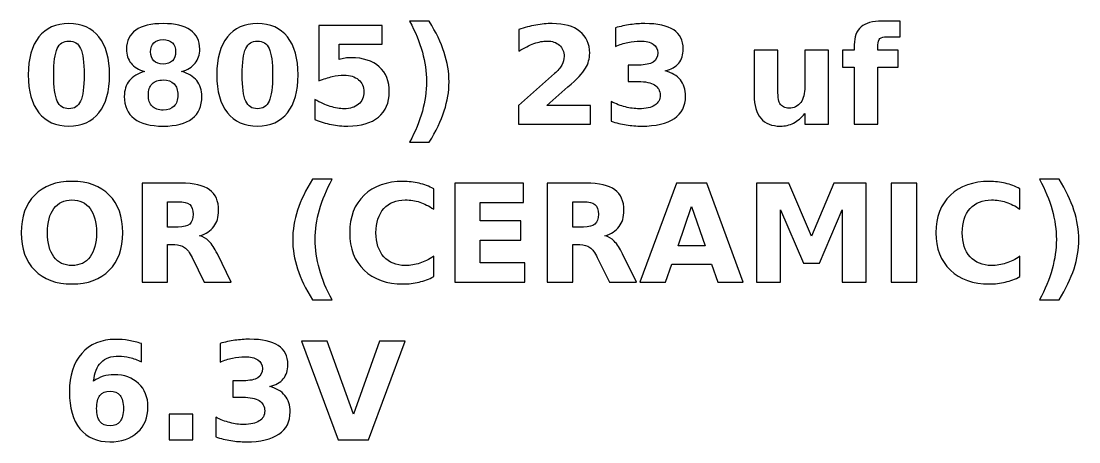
# Model space of a CAD drawing. Header units: centimetres. Extents: x -11.39 to -9.62, y -15.24 to -14.03.
# Drawn here: x -10.721 to -9.619, y -14.469 to -14.031 of the extents above; entities that cross this region are included whole.
import ezdxf

# ---------------------------------------------------------------- set-up
doc = ezdxf.new("R2010")
doc.units = ezdxf.units.CM
doc.header["$MEASUREMENT"] = 0
doc.layers.add('Layer 1', color=7, linetype='Continuous')

msp = doc.modelspace()

# ---------------------------------------------------------------- linework, layer by layer
at = {"layer": 'Layer 1', "color": 250}
for points, knots in [([(-10.62903, -14.08687), (-10.62903, -14.10392), (-10.6327, -14.11707), (-10.64006, -14.12633), (-10.64006, -14.12633), (-10.6474, -14.13558), (-10.65784, -14.14021), (-10.67134, -14.14021), (-10.67134, -14.14021), (-10.68489, -14.14021), (-10.69535, -14.13558), (-10.70269, -14.12633), (-10.70269, -14.12633), (-10.71005, -14.11707), (-10.71372, -14.10392), (-10.71372, -14.08687), (-10.71372, -14.08687), (-10.71372, -14.0698), (-10.71005, -14.05662), (-10.70269, -14.04736), (-10.70269, -14.04736), (-10.69535, -14.03812), (-10.68489, -14.03348), (-10.67134, -14.03348), (-10.67134, -14.03348), (-10.65784, -14.03348), (-10.6474, -14.03812), (-10.64006, -14.04736), (-10.64006, -14.04736), (-10.6327, -14.05662), (-10.62903, -14.0698), (-10.62903, -14.08687)], [0, 0, 0, 0, 0.125, 0.125, 0.125, 0.125, 0.25, 0.25, 0.25, 0.25, 0.375, 0.375, 0.375, 0.375, 0.5, 0.5, 0.5, 0.5, 0.625, 0.625, 0.625, 0.625, 0.75, 0.75, 0.75, 0.75, 0.875, 0.875, 0.875, 0.875, 1, 1, 1, 1]), ([(-10.59253, -14.08344), (-10.59876, -14.08155), (-10.60347, -14.07866), (-10.60664, -14.07476), (-10.60664, -14.07476), (-10.60982, -14.07085), (-10.61139, -14.06599), (-10.61139, -14.06015), (-10.61139, -14.06015), (-10.61139, -14.05147), (-10.60815, -14.04484), (-10.60168, -14.0403), (-10.60168, -14.0403), (-10.59521, -14.03576), (-10.58569, -14.03348), (-10.57315, -14.03348), (-10.57315, -14.03348), (-10.56071, -14.03348), (-10.55123, -14.03574), (-10.54476, -14.04028), (-10.54476, -14.04028), (-10.5383, -14.0448), (-10.53505, -14.05143), (-10.53505, -14.06015), (-10.53505, -14.06015), (-10.53505, -14.06599), (-10.53665, -14.07085), (-10.53982, -14.07476), (-10.53982, -14.07476), (-10.54302, -14.07866), (-10.54775, -14.08155), (-10.55398, -14.08344), (-10.55398, -14.08344), (-10.547, -14.08536), (-10.54173, -14.08849), (-10.53818, -14.09284), (-10.53818, -14.09284), (-10.53463, -14.09717), (-10.53284, -14.10265), (-10.53284, -14.10928), (-10.53284, -14.10928), (-10.53284, -14.11947), (-10.53623, -14.12718), (-10.543, -14.13238), (-10.543, -14.13238), (-10.54977, -14.1376), (-10.55984, -14.14021), (-10.57315, -14.14021), (-10.57315, -14.14021), (-10.58653, -14.14021), (-10.59662, -14.1376), (-10.60344, -14.13238), (-10.60344, -14.13238), (-10.61026, -14.12718), (-10.61367, -14.11947), (-10.61367, -14.10928), (-10.61367, -14.10928), (-10.61367, -14.10265), (-10.61188, -14.09717), (-10.60833, -14.09284), (-10.60833, -14.09284), (-10.60478, -14.08849), (-10.59951, -14.08536), (-10.59253, -14.08344)], [0, 0, 0, 0, 0.0625, 0.0625, 0.0625, 0.0625, 0.125, 0.125, 0.125, 0.125, 0.1875, 0.1875, 0.1875, 0.1875, 0.25, 0.25, 0.25, 0.25, 0.3125, 0.3125, 0.3125, 0.3125, 0.375, 0.375, 0.375, 0.375, 0.4375, 0.4375, 0.4375, 0.4375, 0.5, 0.5, 0.5, 0.5, 0.5625, 0.5625, 0.5625, 0.5625, 0.625, 0.625, 0.625, 0.625, 0.6875, 0.6875, 0.6875, 0.6875, 0.75, 0.75, 0.75, 0.75, 0.8125, 0.8125, 0.8125, 0.8125, 0.875, 0.875, 0.875, 0.875, 0.9375, 0.9375, 0.9375, 0.9375, 1, 1, 1, 1]), ([(-10.43265, -14.08687), (-10.43265, -14.10392), (-10.43632, -14.11707), (-10.44368, -14.12633), (-10.44368, -14.12633), (-10.45102, -14.13558), (-10.46146, -14.14021), (-10.47496, -14.14021), (-10.47496, -14.14021), (-10.48851, -14.14021), (-10.49897, -14.13558), (-10.50631, -14.12633), (-10.50631, -14.12633), (-10.51367, -14.11707), (-10.51734, -14.10392), (-10.51734, -14.08687), (-10.51734, -14.08687), (-10.51734, -14.0698), (-10.51367, -14.05662), (-10.50631, -14.04736), (-10.50631, -14.04736), (-10.49897, -14.03812), (-10.48851, -14.03348), (-10.47496, -14.03348), (-10.47496, -14.03348), (-10.46146, -14.03348), (-10.45102, -14.03812), (-10.44368, -14.04736), (-10.44368, -14.04736), (-10.43632, -14.05662), (-10.43265, -14.0698), (-10.43265, -14.08687)], [0, 0, 0, 0, 0.125, 0.125, 0.125, 0.125, 0.25, 0.25, 0.25, 0.25, 0.375, 0.375, 0.375, 0.375, 0.5, 0.5, 0.5, 0.5, 0.625, 0.625, 0.625, 0.625, 0.75, 0.75, 0.75, 0.75, 0.875, 0.875, 0.875, 0.875, 1, 1, 1, 1]), ([(-10.41094, -14.03534), (-10.41094, -14.03534), (-10.345, -14.03534), (-10.345, -14.03534), (-10.345, -14.03534), (-10.345, -14.03534), (-10.345, -14.05484), (-10.345, -14.05484), (-10.345, -14.05484), (-10.345, -14.05484), (-10.3898, -14.05484), (-10.3898, -14.05484), (-10.3898, -14.05484), (-10.3898, -14.05484), (-10.3898, -14.07076), (-10.3898, -14.07076), (-10.3898, -14.07076), (-10.38778, -14.07022), (-10.38575, -14.0698), (-10.38371, -14.06949), (-10.38371, -14.06949), (-10.38166, -14.06918), (-10.37952, -14.06904), (-10.37733, -14.06904), (-10.37733, -14.06904), (-10.36478, -14.06904), (-10.35502, -14.07217), (-10.34803, -14.07845), (-10.34803, -14.07845), (-10.34105, -14.08471), (-10.33757, -14.09345), (-10.33757, -14.10465), (-10.33757, -14.10465), (-10.33757, -14.11577), (-10.34138, -14.12448), (-10.34897, -14.13078), (-10.34897, -14.13078), (-10.35657, -14.13706), (-10.36713, -14.14021), (-10.38063, -14.14021), (-10.38063, -14.14021), (-10.38646, -14.14021), (-10.39225, -14.13964), (-10.39796, -14.13852), (-10.39796, -14.13852), (-10.40368, -14.13739), (-10.40937, -14.13569), (-10.41501, -14.13339), (-10.41501, -14.13339), (-10.41501, -14.13339), (-10.41501, -14.1125), (-10.41501, -14.1125), (-10.41501, -14.1125), (-10.40941, -14.11573), (-10.4041, -14.11813), (-10.39907, -14.11972), (-10.39907, -14.11972), (-10.39403, -14.12135), (-10.38928, -14.12215), (-10.38484, -14.12215), (-10.38484, -14.12215), (-10.37839, -14.12215), (-10.37334, -14.12057), (-10.36964, -14.11742), (-10.36964, -14.11742), (-10.36595, -14.11429), (-10.36409, -14.11004), (-10.36409, -14.10465), (-10.36409, -14.10465), (-10.36409, -14.09924), (-10.36595, -14.09498), (-10.36964, -14.09186), (-10.36964, -14.09186), (-10.37334, -14.08873), (-10.37839, -14.08718), (-10.38484, -14.08718), (-10.38484, -14.08718), (-10.38865, -14.08718), (-10.39272, -14.08767), (-10.39702, -14.08866), (-10.39702, -14.08866), (-10.40135, -14.08964), (-10.40598, -14.09117), (-10.41094, -14.09324), (-10.41094, -14.09324), (-10.41094, -14.09324), (-10.41094, -14.03534), (-10.41094, -14.03534)], [0, 0, 0, 0, 0.0454545, 0.0454545, 0.0454545, 0.0454545, 0.0909091, 0.0909091, 0.0909091, 0.0909091, 0.1363636, 0.1363636, 0.1363636, 0.1363636, 0.1818182, 0.1818182, 0.1818182, 0.1818182, 0.2272727, 0.2272727, 0.2272727, 0.2272727, 0.2727273, 0.2727273, 0.2727273, 0.2727273, 0.3181818, 0.3181818, 0.3181818, 0.3181818, 0.3636364, 0.3636364, 0.3636364, 0.3636364, 0.4090909, 0.4090909, 0.4090909, 0.4090909, 0.4545455, 0.4545455, 0.4545455, 0.4545455, 0.5, 0.5, 0.5, 0.5, 0.5454545, 0.5454545, 0.5454545, 0.5454545, 0.5909091, 0.5909091, 0.5909091, 0.5909091, 0.6363636, 0.6363636, 0.6363636, 0.6363636, 0.6818182, 0.6818182, 0.6818182, 0.6818182, 0.7272727, 0.7272727, 0.7272727, 0.7272727, 0.7727273, 0.7727273, 0.7727273, 0.7727273, 0.8181818, 0.8181818, 0.8181818, 0.8181818, 0.8636364, 0.8636364, 0.8636364, 0.8636364, 0.9090909, 0.9090909, 0.9090909, 0.9090909, 0.9545455, 0.9545455, 0.9545455, 0.9545455, 1, 1, 1, 1]), ([(-10.31642, -14.15681), (-10.31054, -14.14588), (-10.30612, -14.1352), (-10.30318, -14.12478), (-10.30318, -14.12478), (-10.30024, -14.11434), (-10.29878, -14.10406), (-10.29878, -14.0939), (-10.29878, -14.0939), (-10.29878, -14.08374), (-10.30024, -14.07346), (-10.30318, -14.06307), (-10.30318, -14.06307), (-10.30612, -14.05267), (-10.31054, -14.04202), (-10.31642, -14.03113), (-10.31642, -14.03113), (-10.31642, -14.03113), (-10.29596, -14.03113), (-10.29596, -14.03113), (-10.29596, -14.03113), (-10.28898, -14.0424), (-10.2838, -14.05317), (-10.28041, -14.06349), (-10.28041, -14.06349), (-10.27705, -14.07379), (-10.27536, -14.08398), (-10.27536, -14.09404), (-10.27536, -14.09404), (-10.27536, -14.10411), (-10.27703, -14.11424), (-10.28039, -14.12445), (-10.28039, -14.12445), (-10.28373, -14.13468), (-10.28893, -14.14548), (-10.29596, -14.15681), (-10.29596, -14.15681), (-10.29596, -14.15681), (-10.31642, -14.15681), (-10.31642, -14.15681)], [0, 0, 0, 0, 0.1, 0.1, 0.1, 0.1, 0.2, 0.2, 0.2, 0.2, 0.3, 0.3, 0.3, 0.3, 0.4, 0.4, 0.4, 0.4, 0.5, 0.5, 0.5, 0.5, 0.6, 0.6, 0.6, 0.6, 0.7, 0.7, 0.7, 0.7, 0.8, 0.8, 0.8, 0.8, 0.9, 0.9, 0.9, 0.9, 1, 1, 1, 1]), ([(-10.17343, -14.11871), (-10.17343, -14.11871), (-10.12815, -14.11871), (-10.12815, -14.11871), (-10.12815, -14.11871), (-10.12815, -14.11871), (-10.12815, -14.13821), (-10.12815, -14.13821), (-10.12815, -14.13821), (-10.12815, -14.13821), (-10.20292, -14.13821), (-10.20292, -14.13821), (-10.20292, -14.13821), (-10.20292, -14.13821), (-10.20292, -14.11871), (-10.20292, -14.11871), (-10.20292, -14.11871), (-10.20292, -14.11871), (-10.16536, -14.08558), (-10.16536, -14.08558), (-10.16536, -14.08558), (-10.162, -14.08254), (-10.15953, -14.07958), (-10.15793, -14.07669), (-10.15793, -14.07669), (-10.15631, -14.07379), (-10.15551, -14.07078), (-10.15551, -14.06765), (-10.15551, -14.06765), (-10.15551, -14.06283), (-10.15713, -14.05895), (-10.16037, -14.05601), (-10.16037, -14.05601), (-10.1636, -14.05307), (-10.1679, -14.05162), (-10.17329, -14.05162), (-10.17329, -14.05162), (-10.17742, -14.05162), (-10.18194, -14.05251), (-10.18686, -14.05427), (-10.18686, -14.05427), (-10.19177, -14.05604), (-10.19704, -14.05867), (-10.20264, -14.06215), (-10.20264, -14.06215), (-10.20264, -14.06215), (-10.20264, -14.03955), (-10.20264, -14.03955), (-10.20264, -14.03955), (-10.19666, -14.03758), (-10.19076, -14.03607), (-10.18493, -14.03504), (-10.18493, -14.03504), (-10.17909, -14.034), (-10.17338, -14.03348), (-10.16776, -14.03348), (-10.16776, -14.03348), (-10.15546, -14.03348), (-10.14589, -14.03619), (-10.13907, -14.04162), (-10.13907, -14.04162), (-10.13225, -14.04703), (-10.12884, -14.05458), (-10.12884, -14.06429), (-10.12884, -14.06429), (-10.12884, -14.06989), (-10.13029, -14.07511), (-10.13319, -14.07996), (-10.13319, -14.07996), (-10.13608, -14.0848), (-10.14217, -14.09129), (-10.15144, -14.09943), (-10.15144, -14.09943), (-10.15144, -14.09943), (-10.17343, -14.11871), (-10.17343, -14.11871)], [0, 0, 0, 0, 0.0526316, 0.0526316, 0.0526316, 0.0526316, 0.1052632, 0.1052632, 0.1052632, 0.1052632, 0.1578947, 0.1578947, 0.1578947, 0.1578947, 0.2105263, 0.2105263, 0.2105263, 0.2105263, 0.2631579, 0.2631579, 0.2631579, 0.2631579, 0.3157895, 0.3157895, 0.3157895, 0.3157895, 0.3684211, 0.3684211, 0.3684211, 0.3684211, 0.4210526, 0.4210526, 0.4210526, 0.4210526, 0.4736842, 0.4736842, 0.4736842, 0.4736842, 0.5263158, 0.5263158, 0.5263158, 0.5263158, 0.5789474, 0.5789474, 0.5789474, 0.5789474, 0.6315789, 0.6315789, 0.6315789, 0.6315789, 0.6842105, 0.6842105, 0.6842105, 0.6842105, 0.7368421, 0.7368421, 0.7368421, 0.7368421, 0.7894737, 0.7894737, 0.7894737, 0.7894737, 0.8421053, 0.8421053, 0.8421053, 0.8421053, 0.8947368, 0.8947368, 0.8947368, 0.8947368, 0.9473684, 0.9473684, 0.9473684, 0.9473684, 1, 1, 1, 1]), ([(-10.05017, -14.08273), (-10.04325, -14.08452), (-10.03796, -14.08765), (-10.03436, -14.09207), (-10.03436, -14.09207), (-10.03076, -14.09651), (-10.02895, -14.10213), (-10.02895, -14.10898), (-10.02895, -14.10898), (-10.02895, -14.11918), (-10.03286, -14.12694), (-10.04066, -14.13226), (-10.04066, -14.13226), (-10.04847, -14.13755), (-10.05986, -14.14021), (-10.07484, -14.14021), (-10.07484, -14.14021), (-10.08013, -14.14021), (-10.08542, -14.13979), (-10.09074, -14.13894), (-10.09074, -14.13894), (-10.09603, -14.13809), (-10.10127, -14.1368), (-10.10647, -14.13511), (-10.10647, -14.13511), (-10.10647, -14.13511), (-10.10647, -14.11464), (-10.10647, -14.11464), (-10.10647, -14.11464), (-10.10151, -14.11711), (-10.09659, -14.119), (-10.0917, -14.12027), (-10.0917, -14.12027), (-10.08681, -14.12151), (-10.08199, -14.12215), (-10.07726, -14.12215), (-10.07726, -14.12215), (-10.07023, -14.12215), (-10.06484, -14.12092), (-10.0611, -14.1185), (-10.0611, -14.1185), (-10.05736, -14.11606), (-10.05548, -14.11258), (-10.05548, -14.10801), (-10.05548, -14.10801), (-10.05548, -14.10333), (-10.05741, -14.09978), (-10.06124, -14.09738), (-10.06124, -14.09738), (-10.06508, -14.09496), (-10.07074, -14.09376), (-10.07822, -14.09376), (-10.07822, -14.09376), (-10.07822, -14.09376), (-10.08883, -14.09376), (-10.08883, -14.09376), (-10.08883, -14.09376), (-10.08883, -14.09376), (-10.08883, -14.07666), (-10.08883, -14.07666), (-10.08883, -14.07666), (-10.08883, -14.07666), (-10.07768, -14.07666), (-10.07768, -14.07666), (-10.07768, -14.07666), (-10.071, -14.07666), (-10.06606, -14.07563), (-10.0628, -14.07353), (-10.0628, -14.07353), (-10.05953, -14.07144), (-10.0579, -14.06827), (-10.0579, -14.06401), (-10.0579, -14.06401), (-10.0579, -14.06006), (-10.05948, -14.057), (-10.06265, -14.05486), (-10.06265, -14.05486), (-10.06583, -14.0527), (-10.0703, -14.05162), (-10.07608, -14.05162), (-10.07608, -14.05162), (-10.08036, -14.05162), (-10.08467, -14.05209), (-10.08904, -14.05305), (-10.08904, -14.05305), (-10.09339, -14.05401), (-10.09772, -14.05545), (-10.10205, -14.05733), (-10.10205, -14.05733), (-10.10205, -14.05733), (-10.10205, -14.0379), (-10.10205, -14.0379), (-10.10205, -14.0379), (-10.0968, -14.03642), (-10.09163, -14.03532), (-10.08648, -14.03459), (-10.08648, -14.03459), (-10.08133, -14.03386), (-10.0763, -14.03348), (-10.07133, -14.03348), (-10.07133, -14.03348), (-10.05797, -14.03348), (-10.04796, -14.03567), (-10.04132, -14.04007), (-10.04132, -14.04007), (-10.03469, -14.04444), (-10.03138, -14.05105), (-10.03138, -14.05987), (-10.03138, -14.05987), (-10.03138, -14.06587), (-10.03295, -14.07081), (-10.03613, -14.07464), (-10.03613, -14.07464), (-10.0393, -14.07847), (-10.04398, -14.08118), (-10.05017, -14.08273)], [0, 0, 0, 0, 0.0344828, 0.0344828, 0.0344828, 0.0344828, 0.0689655, 0.0689655, 0.0689655, 0.0689655, 0.1034483, 0.1034483, 0.1034483, 0.1034483, 0.137931, 0.137931, 0.137931, 0.137931, 0.1724138, 0.1724138, 0.1724138, 0.1724138, 0.2068966, 0.2068966, 0.2068966, 0.2068966, 0.2413793, 0.2413793, 0.2413793, 0.2413793, 0.2758621, 0.2758621, 0.2758621, 0.2758621, 0.3103448, 0.3103448, 0.3103448, 0.3103448, 0.3448276, 0.3448276, 0.3448276, 0.3448276, 0.3793103, 0.3793103, 0.3793103, 0.3793103, 0.4137931, 0.4137931, 0.4137931, 0.4137931, 0.4482759, 0.4482759, 0.4482759, 0.4482759, 0.4827586, 0.4827586, 0.4827586, 0.4827586, 0.5172414, 0.5172414, 0.5172414, 0.5172414, 0.5517241, 0.5517241, 0.5517241, 0.5517241, 0.5862069, 0.5862069, 0.5862069, 0.5862069, 0.6206897, 0.6206897, 0.6206897, 0.6206897, 0.6551724, 0.6551724, 0.6551724, 0.6551724, 0.6896552, 0.6896552, 0.6896552, 0.6896552, 0.7241379, 0.7241379, 0.7241379, 0.7241379, 0.7586207, 0.7586207, 0.7586207, 0.7586207, 0.7931034, 0.7931034, 0.7931034, 0.7931034, 0.8275862, 0.8275862, 0.8275862, 0.8275862, 0.862069, 0.862069, 0.862069, 0.862069, 0.8965517, 0.8965517, 0.8965517, 0.8965517, 0.9310345, 0.9310345, 0.9310345, 0.9310345, 0.9655172, 0.9655172, 0.9655172, 0.9655172, 1, 1, 1, 1]), ([(-9.80548, -14.03099), (-9.80548, -14.03099), (-9.80548, -14.04717), (-9.80548, -14.04717), (-9.80548, -14.04717), (-9.80548, -14.04717), (-9.81914, -14.04717), (-9.81914, -14.04717), (-9.81914, -14.04717), (-9.82262, -14.04717), (-9.82507, -14.04781), (-9.82643, -14.04908), (-9.82643, -14.04908), (-9.82782, -14.05035), (-9.8285, -14.05253), (-9.8285, -14.05566), (-9.8285, -14.05566), (-9.8285, -14.05566), (-9.8285, -14.06105), (-9.8285, -14.06105), (-9.8285, -14.06105), (-9.8285, -14.06105), (-9.80743, -14.06105), (-9.80743, -14.06105), (-9.80743, -14.06105), (-9.80743, -14.06105), (-9.80743, -14.07869), (-9.80743, -14.07869), (-9.80743, -14.07869), (-9.80743, -14.07869), (-9.8285, -14.07869), (-9.8285, -14.07869), (-9.8285, -14.07869), (-9.8285, -14.07869), (-9.8285, -14.13821), (-9.8285, -14.13821), (-9.8285, -14.13821), (-9.8285, -14.13821), (-9.85317, -14.13821), (-9.85317, -14.13821), (-9.85317, -14.13821), (-9.85317, -14.13821), (-9.85317, -14.07869), (-9.85317, -14.07869), (-9.85317, -14.07869), (-9.85317, -14.07869), (-9.86543, -14.07869), (-9.86543, -14.07869), (-9.86543, -14.07869), (-9.86543, -14.07869), (-9.86543, -14.06105), (-9.86543, -14.06105), (-9.86543, -14.06105), (-9.86543, -14.06105), (-9.85317, -14.06105), (-9.85317, -14.06105), (-9.85317, -14.06105), (-9.85317, -14.06105), (-9.85317, -14.05566), (-9.85317, -14.05566), (-9.85317, -14.05566), (-9.85317, -14.04726), (-9.85082, -14.04103), (-9.84614, -14.03701), (-9.84614, -14.03701), (-9.84146, -14.03299), (-9.83419, -14.03099), (-9.82436, -14.03099), (-9.82436, -14.03099), (-9.82436, -14.03099), (-9.80548, -14.03099), (-9.80548, -14.03099)], [0, 0, 0, 0, 0.0555556, 0.0555556, 0.0555556, 0.0555556, 0.1111111, 0.1111111, 0.1111111, 0.1111111, 0.1666667, 0.1666667, 0.1666667, 0.1666667, 0.2222222, 0.2222222, 0.2222222, 0.2222222, 0.2777778, 0.2777778, 0.2777778, 0.2777778, 0.3333333, 0.3333333, 0.3333333, 0.3333333, 0.3888889, 0.3888889, 0.3888889, 0.3888889, 0.4444444, 0.4444444, 0.4444444, 0.4444444, 0.5, 0.5, 0.5, 0.5, 0.5555556, 0.5555556, 0.5555556, 0.5555556, 0.6111111, 0.6111111, 0.6111111, 0.6111111, 0.6666667, 0.6666667, 0.6666667, 0.6666667, 0.7222222, 0.7222222, 0.7222222, 0.7222222, 0.7777778, 0.7777778, 0.7777778, 0.7777778, 0.8333333, 0.8333333, 0.8333333, 0.8333333, 0.8888889, 0.8888889, 0.8888889, 0.8888889, 0.9444444, 0.9444444, 0.9444444, 0.9444444, 1, 1, 1, 1]), ([(-10.65556, -14.08668), (-10.65556, -14.07382), (-10.65676, -14.06476), (-10.65918, -14.05949), (-10.65918, -14.05949), (-10.66158, -14.05425), (-10.66565, -14.05162), (-10.67134, -14.05162), (-10.67134, -14.05162), (-10.67703, -14.05162), (-10.6811, -14.05425), (-10.68355, -14.05949), (-10.68355, -14.05949), (-10.68597, -14.06476), (-10.68719, -14.07382), (-10.68719, -14.08668), (-10.68719, -14.08668), (-10.68719, -14.09966), (-10.68597, -14.10884), (-10.68355, -14.11415), (-10.68355, -14.11415), (-10.6811, -14.11949), (-10.67703, -14.12215), (-10.67134, -14.12215), (-10.67134, -14.12215), (-10.6657, -14.12215), (-10.66165, -14.11949), (-10.6592, -14.11415), (-10.6592, -14.11415), (-10.65678, -14.10884), (-10.65556, -14.09966), (-10.65556, -14.08668)], [0, 0, 0, 0, 0.125, 0.125, 0.125, 0.125, 0.25, 0.25, 0.25, 0.25, 0.375, 0.375, 0.375, 0.375, 0.5, 0.5, 0.5, 0.5, 0.625, 0.625, 0.625, 0.625, 0.75, 0.75, 0.75, 0.75, 0.875, 0.875, 0.875, 0.875, 1, 1, 1, 1]), ([(-10.58632, -14.06283), (-10.58632, -14.06693), (-10.58519, -14.07008), (-10.58291, -14.07226), (-10.58291, -14.07226), (-10.58063, -14.07448), (-10.57738, -14.07558), (-10.57315, -14.07558), (-10.57315, -14.07558), (-10.56901, -14.07558), (-10.56581, -14.07448), (-10.56358, -14.07226), (-10.56358, -14.07226), (-10.56132, -14.07008), (-10.56019, -14.06693), (-10.56019, -14.06283), (-10.56019, -14.06283), (-10.56019, -14.05874), (-10.56132, -14.05561), (-10.56358, -14.05343), (-10.56358, -14.05343), (-10.56581, -14.05124), (-10.56901, -14.05016), (-10.57315, -14.05016), (-10.57315, -14.05016), (-10.57738, -14.05016), (-10.58063, -14.05126), (-10.58291, -14.05347), (-10.58291, -14.05347), (-10.58519, -14.05566), (-10.58632, -14.05879), (-10.58632, -14.06283)], [0, 0, 0, 0, 0.125, 0.125, 0.125, 0.125, 0.25, 0.25, 0.25, 0.25, 0.375, 0.375, 0.375, 0.375, 0.5, 0.5, 0.5, 0.5, 0.625, 0.625, 0.625, 0.625, 0.75, 0.75, 0.75, 0.75, 0.875, 0.875, 0.875, 0.875, 1, 1, 1, 1]), ([(-10.45918, -14.08668), (-10.45918, -14.07382), (-10.46038, -14.06476), (-10.4628, -14.05949), (-10.4628, -14.05949), (-10.4652, -14.05425), (-10.46927, -14.05162), (-10.47496, -14.05162), (-10.47496, -14.05162), (-10.48065, -14.05162), (-10.48472, -14.05425), (-10.48717, -14.05949), (-10.48717, -14.05949), (-10.48959, -14.06476), (-10.49081, -14.07382), (-10.49081, -14.08668), (-10.49081, -14.08668), (-10.49081, -14.09966), (-10.48959, -14.10884), (-10.48717, -14.11415), (-10.48717, -14.11415), (-10.48472, -14.11949), (-10.48065, -14.12215), (-10.47496, -14.12215), (-10.47496, -14.12215), (-10.46932, -14.12215), (-10.46527, -14.11949), (-10.46282, -14.11415), (-10.46282, -14.11415), (-10.4604, -14.10884), (-10.45918, -14.09966), (-10.45918, -14.08668)], [0, 0, 0, 0, 0.125, 0.125, 0.125, 0.125, 0.25, 0.25, 0.25, 0.25, 0.375, 0.375, 0.375, 0.375, 0.5, 0.5, 0.5, 0.5, 0.625, 0.625, 0.625, 0.625, 0.75, 0.75, 0.75, 0.75, 0.875, 0.875, 0.875, 0.875, 1, 1, 1, 1]), ([(-9.95755, -14.10818), (-9.95755, -14.10818), (-9.95755, -14.06105), (-9.95755, -14.06105), (-9.95755, -14.06105), (-9.95755, -14.06105), (-9.93274, -14.06105), (-9.93274, -14.06105), (-9.93274, -14.06105), (-9.93274, -14.06105), (-9.93274, -14.06876), (-9.93274, -14.06876), (-9.93274, -14.06876), (-9.93274, -14.07295), (-9.93276, -14.07819), (-9.93281, -14.08449), (-9.93281, -14.08449), (-9.93286, -14.09082), (-9.93288, -14.09503), (-9.93288, -14.09715), (-9.93288, -14.09715), (-9.93288, -14.10336), (-9.93271, -14.10782), (-9.93239, -14.11055), (-9.93239, -14.11055), (-9.93208, -14.11328), (-9.93152, -14.11526), (-9.93074, -14.1165), (-9.93074, -14.1165), (-9.92973, -14.11813), (-9.92841, -14.11935), (-9.92679, -14.12022), (-9.92679, -14.12022), (-9.92514, -14.12109), (-9.92328, -14.12154), (-9.92117, -14.12154), (-9.92117, -14.12154), (-9.91602, -14.12154), (-9.91197, -14.11956), (-9.90903, -14.11561), (-9.90903, -14.11561), (-9.90609, -14.11166), (-9.90463, -14.10618), (-9.90463, -14.09915), (-9.90463, -14.09915), (-9.90463, -14.09915), (-9.90463, -14.06105), (-9.90463, -14.06105), (-9.90463, -14.06105), (-9.90463, -14.06105), (-9.87996, -14.06105), (-9.87996, -14.06105), (-9.87996, -14.06105), (-9.87996, -14.06105), (-9.87996, -14.13821), (-9.87996, -14.13821), (-9.87996, -14.13821), (-9.87996, -14.13821), (-9.90463, -14.13821), (-9.90463, -14.13821), (-9.90463, -14.13821), (-9.90463, -14.13821), (-9.90463, -14.12704), (-9.90463, -14.12704), (-9.90463, -14.12704), (-9.90835, -14.13155), (-9.9123, -14.13487), (-9.91644, -14.13701), (-9.91644, -14.13701), (-9.9206, -14.13915), (-9.92519, -14.14021), (-9.9302, -14.14021), (-9.9302, -14.14021), (-9.93911, -14.14021), (-9.94588, -14.13748), (-9.95056, -14.132), (-9.95056, -14.132), (-9.95522, -14.12654), (-9.95755, -14.1186), (-9.95755, -14.10818)], [0, 0, 0, 0, 0.05, 0.05, 0.05, 0.05, 0.1, 0.1, 0.1, 0.1, 0.15, 0.15, 0.15, 0.15, 0.2, 0.2, 0.2, 0.2, 0.25, 0.25, 0.25, 0.25, 0.3, 0.3, 0.3, 0.3, 0.35, 0.35, 0.35, 0.35, 0.4, 0.4, 0.4, 0.4, 0.45, 0.45, 0.45, 0.45, 0.5, 0.5, 0.5, 0.5, 0.55, 0.55, 0.55, 0.55, 0.6, 0.6, 0.6, 0.6, 0.65, 0.65, 0.65, 0.65, 0.7, 0.7, 0.7, 0.7, 0.75, 0.75, 0.75, 0.75, 0.8, 0.8, 0.8, 0.8, 0.85, 0.85, 0.85, 0.85, 0.9, 0.9, 0.9, 0.9, 0.95, 0.95, 0.95, 0.95, 1, 1, 1, 1]), ([(-10.57315, -14.09218), (-10.57811, -14.09218), (-10.58195, -14.09355), (-10.5846, -14.09625), (-10.5846, -14.09625), (-10.58726, -14.09896), (-10.5886, -14.10284), (-10.5886, -14.10789), (-10.5886, -14.10789), (-10.5886, -14.11295), (-10.58726, -14.11681), (-10.5846, -14.11951), (-10.5846, -14.11951), (-10.58195, -14.12219), (-10.57811, -14.12353), (-10.57315, -14.12353), (-10.57315, -14.12353), (-10.56823, -14.12353), (-10.56447, -14.12219), (-10.56184, -14.11951), (-10.56184, -14.11951), (-10.55923, -14.11681), (-10.55791, -14.11295), (-10.55791, -14.10789), (-10.55791, -14.10789), (-10.55791, -14.10279), (-10.55923, -14.09891), (-10.56184, -14.09621), (-10.56184, -14.09621), (-10.56447, -14.09353), (-10.56823, -14.09218), (-10.57315, -14.09218)], [0, 0, 0, 0, 0.125, 0.125, 0.125, 0.125, 0.25, 0.25, 0.25, 0.25, 0.375, 0.375, 0.375, 0.375, 0.5, 0.5, 0.5, 0.5, 0.625, 0.625, 0.625, 0.625, 0.75, 0.75, 0.75, 0.75, 0.875, 0.875, 0.875, 0.875, 1, 1, 1, 1]), ([(-10.66819, -14.19773), (-10.65166, -14.19773), (-10.6387, -14.20246), (-10.62934, -14.21194), (-10.62934, -14.21194), (-10.61996, -14.22139), (-10.61528, -14.23444), (-10.61528, -14.25112), (-10.61528, -14.25112), (-10.61528, -14.26775), (-10.61996, -14.2808), (-10.62934, -14.29025), (-10.62934, -14.29025), (-10.6387, -14.29973), (-10.65166, -14.30446), (-10.66819, -14.30446), (-10.66819, -14.30446), (-10.68468, -14.30446), (-10.69761, -14.29973), (-10.70702, -14.29025), (-10.70702, -14.29025), (-10.7164, -14.2808), (-10.72111, -14.26775), (-10.72111, -14.25112), (-10.72111, -14.25112), (-10.72111, -14.23444), (-10.7164, -14.22139), (-10.70702, -14.21194), (-10.70702, -14.21194), (-10.69761, -14.20246), (-10.68468, -14.19773), (-10.66819, -14.19773)], [0, 0, 0, 0, 0.125, 0.125, 0.125, 0.125, 0.25, 0.25, 0.25, 0.25, 0.375, 0.375, 0.375, 0.375, 0.5, 0.5, 0.5, 0.5, 0.625, 0.625, 0.625, 0.625, 0.75, 0.75, 0.75, 0.75, 0.875, 0.875, 0.875, 0.875, 1, 1, 1, 1]), ([(-10.56868, -14.26354), (-10.56868, -14.26354), (-10.56868, -14.30246), (-10.56868, -14.30246), (-10.56868, -14.30246), (-10.56868, -14.30246), (-10.59521, -14.30246), (-10.59521, -14.30246), (-10.59521, -14.30246), (-10.59521, -14.30246), (-10.59521, -14.19959), (-10.59521, -14.19959), (-10.59521, -14.19959), (-10.59521, -14.19959), (-10.55469, -14.19959), (-10.55469, -14.19959), (-10.55469, -14.19959), (-10.54114, -14.19959), (-10.53119, -14.20187), (-10.52489, -14.20641), (-10.52489, -14.20641), (-10.51857, -14.21095), (-10.51541, -14.21815), (-10.51541, -14.22798), (-10.51541, -14.22798), (-10.51541, -14.23477), (-10.51706, -14.24037), (-10.52033, -14.24472), (-10.52033, -14.24472), (-10.52362, -14.2491), (-10.52858, -14.25232), (-10.53519, -14.25437), (-10.53519, -14.25437), (-10.53157, -14.25521), (-10.5283, -14.25707), (-10.52543, -14.25999), (-10.52543, -14.25999), (-10.52256, -14.2629), (-10.51967, -14.26732), (-10.51673, -14.27325), (-10.51673, -14.27325), (-10.51673, -14.27325), (-10.50231, -14.30246), (-10.50231, -14.30246), (-10.50231, -14.30246), (-10.50231, -14.30246), (-10.53058, -14.30246), (-10.53058, -14.30246), (-10.53058, -14.30246), (-10.53058, -14.30246), (-10.54312, -14.2769), (-10.54312, -14.2769), (-10.54312, -14.2769), (-10.54563, -14.27177), (-10.5482, -14.26824), (-10.55081, -14.26636), (-10.55081, -14.26636), (-10.5534, -14.26448), (-10.55685, -14.26354), (-10.56118, -14.26354), (-10.56118, -14.26354), (-10.56118, -14.26354), (-10.56868, -14.26354), (-10.56868, -14.26354)], [0, 0, 0, 0, 0.0625, 0.0625, 0.0625, 0.0625, 0.125, 0.125, 0.125, 0.125, 0.1875, 0.1875, 0.1875, 0.1875, 0.25, 0.25, 0.25, 0.25, 0.3125, 0.3125, 0.3125, 0.3125, 0.375, 0.375, 0.375, 0.375, 0.4375, 0.4375, 0.4375, 0.4375, 0.5, 0.5, 0.5, 0.5, 0.5625, 0.5625, 0.5625, 0.5625, 0.625, 0.625, 0.625, 0.625, 0.6875, 0.6875, 0.6875, 0.6875, 0.75, 0.75, 0.75, 0.75, 0.8125, 0.8125, 0.8125, 0.8125, 0.875, 0.875, 0.875, 0.875, 0.9375, 0.9375, 0.9375, 0.9375, 1, 1, 1, 1]), ([(-10.39719, -14.32106), (-10.39719, -14.32106), (-10.41765, -14.32106), (-10.41765, -14.32106), (-10.41765, -14.32106), (-10.42468, -14.30973), (-10.42988, -14.29893), (-10.43322, -14.2887), (-10.43322, -14.2887), (-10.43658, -14.27849), (-10.43825, -14.26836), (-10.43825, -14.25829), (-10.43825, -14.25829), (-10.43825, -14.24823), (-10.43656, -14.23804), (-10.4332, -14.22774), (-10.4332, -14.22774), (-10.42981, -14.21742), (-10.42464, -14.20665), (-10.41765, -14.19538), (-10.41765, -14.19538), (-10.41765, -14.19538), (-10.39719, -14.19538), (-10.39719, -14.19538), (-10.39719, -14.19538), (-10.40307, -14.20627), (-10.40747, -14.21692), (-10.41041, -14.22732), (-10.41041, -14.22732), (-10.41335, -14.23771), (-10.41483, -14.24799), (-10.41483, -14.25815), (-10.41483, -14.25815), (-10.41483, -14.26831), (-10.41337, -14.27859), (-10.41046, -14.28903), (-10.41046, -14.28903), (-10.40754, -14.29945), (-10.40312, -14.31013), (-10.39719, -14.32106)], [0, 0, 0, 0, 0.1, 0.1, 0.1, 0.1, 0.2, 0.2, 0.2, 0.2, 0.3, 0.3, 0.3, 0.3, 0.4, 0.4, 0.4, 0.4, 0.5, 0.5, 0.5, 0.5, 0.6, 0.6, 0.6, 0.6, 0.7, 0.7, 0.7, 0.7, 0.8, 0.8, 0.8, 0.8, 0.9, 0.9, 0.9, 0.9, 1, 1, 1, 1]), ([(-10.29136, -14.29682), (-10.29622, -14.29933), (-10.3013, -14.30124), (-10.3066, -14.30253), (-10.3066, -14.30253), (-10.31186, -14.30382), (-10.31739, -14.30446), (-10.32313, -14.30446), (-10.32313, -14.30446), (-10.34025, -14.30446), (-10.35382, -14.29966), (-10.36384, -14.29009), (-10.36384, -14.29009), (-10.37386, -14.28052), (-10.37887, -14.26754), (-10.37887, -14.25112), (-10.37887, -14.25112), (-10.37887, -14.23468), (-10.37386, -14.22167), (-10.36384, -14.2121), (-10.36384, -14.2121), (-10.35382, -14.20253), (-10.34025, -14.19773), (-10.32313, -14.19773), (-10.32313, -14.19773), (-10.31739, -14.19773), (-10.31186, -14.19837), (-10.3066, -14.19966), (-10.3066, -14.19966), (-10.3013, -14.20095), (-10.29622, -14.20286), (-10.29136, -14.20538), (-10.29136, -14.20538), (-10.29136, -14.20538), (-10.29136, -14.22666), (-10.29136, -14.22666), (-10.29136, -14.22666), (-10.29627, -14.2233), (-10.30112, -14.22085), (-10.30589, -14.2193), (-10.30589, -14.2193), (-10.31066, -14.21772), (-10.3157, -14.21695), (-10.32099, -14.21695), (-10.32099, -14.21695), (-10.33044, -14.21695), (-10.3379, -14.21998), (-10.34331, -14.22605), (-10.34331, -14.22605), (-10.34874, -14.23212), (-10.35145, -14.24047), (-10.35145, -14.25112), (-10.35145, -14.25112), (-10.35145, -14.26175), (-10.34874, -14.27008), (-10.34331, -14.27614), (-10.34331, -14.27614), (-10.3379, -14.28221), (-10.33044, -14.28524), (-10.32099, -14.28524), (-10.32099, -14.28524), (-10.3157, -14.28524), (-10.31066, -14.28447), (-10.30589, -14.28289), (-10.30589, -14.28289), (-10.30112, -14.28134), (-10.29627, -14.27889), (-10.29136, -14.27553), (-10.29136, -14.27553), (-10.29136, -14.27553), (-10.29136, -14.29682), (-10.29136, -14.29682)], [0, 0, 0, 0, 0.0555556, 0.0555556, 0.0555556, 0.0555556, 0.1111111, 0.1111111, 0.1111111, 0.1111111, 0.1666667, 0.1666667, 0.1666667, 0.1666667, 0.2222222, 0.2222222, 0.2222222, 0.2222222, 0.2777778, 0.2777778, 0.2777778, 0.2777778, 0.3333333, 0.3333333, 0.3333333, 0.3333333, 0.3888889, 0.3888889, 0.3888889, 0.3888889, 0.4444444, 0.4444444, 0.4444444, 0.4444444, 0.5, 0.5, 0.5, 0.5, 0.5555556, 0.5555556, 0.5555556, 0.5555556, 0.6111111, 0.6111111, 0.6111111, 0.6111111, 0.6666667, 0.6666667, 0.6666667, 0.6666667, 0.7222222, 0.7222222, 0.7222222, 0.7222222, 0.7777778, 0.7777778, 0.7777778, 0.7777778, 0.8333333, 0.8333333, 0.8333333, 0.8333333, 0.8888889, 0.8888889, 0.8888889, 0.8888889, 0.9444444, 0.9444444, 0.9444444, 0.9444444, 1, 1, 1, 1]), ([(-10.26939, -14.19959), (-10.26939, -14.19959), (-10.1978, -14.19959), (-10.1978, -14.19959), (-10.1978, -14.19959), (-10.1978, -14.19959), (-10.1978, -14.21965), (-10.1978, -14.21965), (-10.1978, -14.21965), (-10.1978, -14.21965), (-10.24286, -14.21965), (-10.24286, -14.21965), (-10.24286, -14.21965), (-10.24286, -14.21965), (-10.24286, -14.2388), (-10.24286, -14.2388), (-10.24286, -14.2388), (-10.24286, -14.2388), (-10.20051, -14.2388), (-10.20051, -14.2388), (-10.20051, -14.2388), (-10.20051, -14.2388), (-10.20051, -14.25886), (-10.20051, -14.25886), (-10.20051, -14.25886), (-10.20051, -14.25886), (-10.24286, -14.25886), (-10.24286, -14.25886), (-10.24286, -14.25886), (-10.24286, -14.25886), (-10.24286, -14.2824), (-10.24286, -14.2824), (-10.24286, -14.2824), (-10.24286, -14.2824), (-10.1963, -14.2824), (-10.1963, -14.2824), (-10.1963, -14.2824), (-10.1963, -14.2824), (-10.1963, -14.30246), (-10.1963, -14.30246), (-10.1963, -14.30246), (-10.1963, -14.30246), (-10.26939, -14.30246), (-10.26939, -14.30246), (-10.26939, -14.30246), (-10.26939, -14.30246), (-10.26939, -14.19959), (-10.26939, -14.19959)], [0, 0, 0, 0, 0.0833333, 0.0833333, 0.0833333, 0.0833333, 0.1666667, 0.1666667, 0.1666667, 0.1666667, 0.25, 0.25, 0.25, 0.25, 0.3333333, 0.3333333, 0.3333333, 0.3333333, 0.4166667, 0.4166667, 0.4166667, 0.4166667, 0.5, 0.5, 0.5, 0.5, 0.5833333, 0.5833333, 0.5833333, 0.5833333, 0.6666667, 0.6666667, 0.6666667, 0.6666667, 0.75, 0.75, 0.75, 0.75, 0.8333333, 0.8333333, 0.8333333, 0.8333333, 0.9166667, 0.9166667, 0.9166667, 0.9166667, 1, 1, 1, 1]), ([(-10.14646, -14.26354), (-10.14646, -14.26354), (-10.14646, -14.30246), (-10.14646, -14.30246), (-10.14646, -14.30246), (-10.14646, -14.30246), (-10.17299, -14.30246), (-10.17299, -14.30246), (-10.17299, -14.30246), (-10.17299, -14.30246), (-10.17299, -14.19959), (-10.17299, -14.19959), (-10.17299, -14.19959), (-10.17299, -14.19959), (-10.13247, -14.19959), (-10.13247, -14.19959), (-10.13247, -14.19959), (-10.11892, -14.19959), (-10.10897, -14.20187), (-10.10267, -14.20641), (-10.10267, -14.20641), (-10.09635, -14.21095), (-10.09319, -14.21815), (-10.09319, -14.22798), (-10.09319, -14.22798), (-10.09319, -14.23477), (-10.09484, -14.24037), (-10.09811, -14.24472), (-10.09811, -14.24472), (-10.1014, -14.2491), (-10.10636, -14.25232), (-10.11297, -14.25437), (-10.11297, -14.25437), (-10.10935, -14.25521), (-10.10608, -14.25707), (-10.10321, -14.25999), (-10.10321, -14.25999), (-10.10034, -14.2629), (-10.09745, -14.26732), (-10.09451, -14.27325), (-10.09451, -14.27325), (-10.09451, -14.27325), (-10.08009, -14.30246), (-10.08009, -14.30246), (-10.08009, -14.30246), (-10.08009, -14.30246), (-10.10836, -14.30246), (-10.10836, -14.30246), (-10.10836, -14.30246), (-10.10836, -14.30246), (-10.1209, -14.2769), (-10.1209, -14.2769), (-10.1209, -14.2769), (-10.12341, -14.27177), (-10.12598, -14.26824), (-10.12859, -14.26636), (-10.12859, -14.26636), (-10.13118, -14.26448), (-10.13463, -14.26354), (-10.13896, -14.26354), (-10.13896, -14.26354), (-10.13896, -14.26354), (-10.14646, -14.26354), (-10.14646, -14.26354)], [0, 0, 0, 0, 0.0625, 0.0625, 0.0625, 0.0625, 0.125, 0.125, 0.125, 0.125, 0.1875, 0.1875, 0.1875, 0.1875, 0.25, 0.25, 0.25, 0.25, 0.3125, 0.3125, 0.3125, 0.3125, 0.375, 0.375, 0.375, 0.375, 0.4375, 0.4375, 0.4375, 0.4375, 0.5, 0.5, 0.5, 0.5, 0.5625, 0.5625, 0.5625, 0.5625, 0.625, 0.625, 0.625, 0.625, 0.6875, 0.6875, 0.6875, 0.6875, 0.75, 0.75, 0.75, 0.75, 0.8125, 0.8125, 0.8125, 0.8125, 0.875, 0.875, 0.875, 0.875, 0.9375, 0.9375, 0.9375, 0.9375, 1, 1, 1, 1]), ([(-10.00192, -14.28374), (-10.00192, -14.28374), (-10.04341, -14.28374), (-10.04341, -14.28374), (-10.04341, -14.28374), (-10.04341, -14.28374), (-10.04995, -14.30246), (-10.04995, -14.30246), (-10.04995, -14.30246), (-10.04995, -14.30246), (-10.07662, -14.30246), (-10.07662, -14.30246), (-10.07662, -14.30246), (-10.07662, -14.30246), (-10.03852, -14.19959), (-10.03852, -14.19959), (-10.03852, -14.19959), (-10.03852, -14.19959), (-10.00689, -14.19959), (-10.00689, -14.19959), (-10.00689, -14.19959), (-10.00689, -14.19959), (-9.96879, -14.30246), (-9.96879, -14.30246), (-9.96879, -14.30246), (-9.96879, -14.30246), (-9.99546, -14.30246), (-9.99546, -14.30246), (-9.99546, -14.30246), (-9.99546, -14.30246), (-10.00192, -14.28374), (-10.00192, -14.28374)], [0, 0, 0, 0, 0.125, 0.125, 0.125, 0.125, 0.25, 0.25, 0.25, 0.25, 0.375, 0.375, 0.375, 0.375, 0.5, 0.5, 0.5, 0.5, 0.625, 0.625, 0.625, 0.625, 0.75, 0.75, 0.75, 0.75, 0.875, 0.875, 0.875, 0.875, 1, 1, 1, 1]), ([(-9.95512, -14.19959), (-9.95512, -14.19959), (-9.92137, -14.19959), (-9.92137, -14.19959), (-9.92137, -14.19959), (-9.92137, -14.19959), (-9.89792, -14.25465), (-9.89792, -14.25465), (-9.89792, -14.25465), (-9.89792, -14.25465), (-9.87436, -14.19959), (-9.87436, -14.19959), (-9.87436, -14.19959), (-9.87436, -14.19959), (-9.84068, -14.19959), (-9.84068, -14.19959), (-9.84068, -14.19959), (-9.84068, -14.19959), (-9.84068, -14.30246), (-9.84068, -14.30246), (-9.84068, -14.30246), (-9.84068, -14.30246), (-9.86575, -14.30246), (-9.86575, -14.30246), (-9.86575, -14.30246), (-9.86575, -14.30246), (-9.86575, -14.22722), (-9.86575, -14.22722), (-9.86575, -14.22722), (-9.86575, -14.22722), (-9.88946, -14.28268), (-9.88946, -14.28268), (-9.88946, -14.28268), (-9.88946, -14.28268), (-9.90627, -14.28268), (-9.90627, -14.28268), (-9.90627, -14.28268), (-9.90627, -14.28268), (-9.92998, -14.22722), (-9.92998, -14.22722), (-9.92998, -14.22722), (-9.92998, -14.22722), (-9.92998, -14.30246), (-9.92998, -14.30246), (-9.92998, -14.30246), (-9.92998, -14.30246), (-9.95512, -14.30246), (-9.95512, -14.30246), (-9.95512, -14.30246), (-9.95512, -14.30246), (-9.95512, -14.19959), (-9.95512, -14.19959)], [0, 0, 0, 0, 0.0769231, 0.0769231, 0.0769231, 0.0769231, 0.1538462, 0.1538462, 0.1538462, 0.1538462, 0.2307692, 0.2307692, 0.2307692, 0.2307692, 0.3076923, 0.3076923, 0.3076923, 0.3076923, 0.3846154, 0.3846154, 0.3846154, 0.3846154, 0.4615385, 0.4615385, 0.4615385, 0.4615385, 0.5384615, 0.5384615, 0.5384615, 0.5384615, 0.6153846, 0.6153846, 0.6153846, 0.6153846, 0.6923077, 0.6923077, 0.6923077, 0.6923077, 0.7692308, 0.7692308, 0.7692308, 0.7692308, 0.8461538, 0.8461538, 0.8461538, 0.8461538, 0.9230769, 0.9230769, 0.9230769, 0.9230769, 1, 1, 1, 1]), ([(-9.81469, -14.19959), (-9.81469, -14.19959), (-9.78816, -14.19959), (-9.78816, -14.19959), (-9.78816, -14.19959), (-9.78816, -14.19959), (-9.78816, -14.30246), (-9.78816, -14.30246), (-9.78816, -14.30246), (-9.78816, -14.30246), (-9.81469, -14.30246), (-9.81469, -14.30246), (-9.81469, -14.30246), (-9.81469, -14.30246), (-9.81469, -14.19959), (-9.81469, -14.19959)], [0, 0, 0, 0, 0.25, 0.25, 0.25, 0.25, 0.5, 0.5, 0.5, 0.5, 0.75, 0.75, 0.75, 0.75, 1, 1, 1, 1]), ([(-9.68062, -14.29682), (-9.68548, -14.29933), (-9.69056, -14.30124), (-9.69586, -14.30253), (-9.69586, -14.30253), (-9.70112, -14.30382), (-9.70665, -14.30446), (-9.71239, -14.30446), (-9.71239, -14.30446), (-9.72951, -14.30446), (-9.74308, -14.29966), (-9.7531, -14.29009), (-9.7531, -14.29009), (-9.76312, -14.28052), (-9.76813, -14.26754), (-9.76813, -14.25112), (-9.76813, -14.25112), (-9.76813, -14.23468), (-9.76312, -14.22167), (-9.7531, -14.2121), (-9.7531, -14.2121), (-9.74308, -14.20253), (-9.72951, -14.19773), (-9.71239, -14.19773), (-9.71239, -14.19773), (-9.70665, -14.19773), (-9.70112, -14.19837), (-9.69586, -14.19966), (-9.69586, -14.19966), (-9.69056, -14.20095), (-9.68548, -14.20286), (-9.68062, -14.20538), (-9.68062, -14.20538), (-9.68062, -14.20538), (-9.68062, -14.22666), (-9.68062, -14.22666), (-9.68062, -14.22666), (-9.68553, -14.2233), (-9.69038, -14.22085), (-9.69515, -14.2193), (-9.69515, -14.2193), (-9.69992, -14.21772), (-9.70496, -14.21695), (-9.71025, -14.21695), (-9.71025, -14.21695), (-9.7197, -14.21695), (-9.72716, -14.21998), (-9.73257, -14.22605), (-9.73257, -14.22605), (-9.738, -14.23212), (-9.74071, -14.24047), (-9.74071, -14.25112), (-9.74071, -14.25112), (-9.74071, -14.26175), (-9.738, -14.27008), (-9.73257, -14.27614), (-9.73257, -14.27614), (-9.72716, -14.28221), (-9.7197, -14.28524), (-9.71025, -14.28524), (-9.71025, -14.28524), (-9.70496, -14.28524), (-9.69992, -14.28447), (-9.69515, -14.28289), (-9.69515, -14.28289), (-9.69038, -14.28134), (-9.68553, -14.27889), (-9.68062, -14.27553), (-9.68062, -14.27553), (-9.68062, -14.27553), (-9.68062, -14.29682), (-9.68062, -14.29682)], [0, 0, 0, 0, 0.0555556, 0.0555556, 0.0555556, 0.0555556, 0.1111111, 0.1111111, 0.1111111, 0.1111111, 0.1666667, 0.1666667, 0.1666667, 0.1666667, 0.2222222, 0.2222222, 0.2222222, 0.2222222, 0.2777778, 0.2777778, 0.2777778, 0.2777778, 0.3333333, 0.3333333, 0.3333333, 0.3333333, 0.3888889, 0.3888889, 0.3888889, 0.3888889, 0.4444444, 0.4444444, 0.4444444, 0.4444444, 0.5, 0.5, 0.5, 0.5, 0.5555556, 0.5555556, 0.5555556, 0.5555556, 0.6111111, 0.6111111, 0.6111111, 0.6111111, 0.6666667, 0.6666667, 0.6666667, 0.6666667, 0.7222222, 0.7222222, 0.7222222, 0.7222222, 0.7777778, 0.7777778, 0.7777778, 0.7777778, 0.8333333, 0.8333333, 0.8333333, 0.8333333, 0.8888889, 0.8888889, 0.8888889, 0.8888889, 0.9444444, 0.9444444, 0.9444444, 0.9444444, 1, 1, 1, 1]), ([(-9.66032, -14.32106), (-9.65444, -14.31013), (-9.65002, -14.29945), (-9.64708, -14.28903), (-9.64708, -14.28903), (-9.64414, -14.27859), (-9.64268, -14.26831), (-9.64268, -14.25815), (-9.64268, -14.25815), (-9.64268, -14.24799), (-9.64414, -14.23771), (-9.64708, -14.22732), (-9.64708, -14.22732), (-9.65002, -14.21692), (-9.65444, -14.20627), (-9.66032, -14.19538), (-9.66032, -14.19538), (-9.66032, -14.19538), (-9.63986, -14.19538), (-9.63986, -14.19538), (-9.63986, -14.19538), (-9.63288, -14.20665), (-9.6277, -14.21742), (-9.62431, -14.22774), (-9.62431, -14.22774), (-9.62095, -14.23804), (-9.61926, -14.24823), (-9.61926, -14.25829), (-9.61926, -14.25829), (-9.61926, -14.26836), (-9.62093, -14.27849), (-9.62429, -14.2887), (-9.62429, -14.2887), (-9.62763, -14.29893), (-9.63283, -14.30973), (-9.63986, -14.32106), (-9.63986, -14.32106), (-9.63986, -14.32106), (-9.66032, -14.32106), (-9.66032, -14.32106)], [0, 0, 0, 0, 0.1, 0.1, 0.1, 0.1, 0.2, 0.2, 0.2, 0.2, 0.3, 0.3, 0.3, 0.3, 0.4, 0.4, 0.4, 0.4, 0.5, 0.5, 0.5, 0.5, 0.6, 0.6, 0.6, 0.6, 0.7, 0.7, 0.7, 0.7, 0.8, 0.8, 0.8, 0.8, 0.9, 0.9, 0.9, 0.9, 1, 1, 1, 1]), ([(-10.66819, -14.21695), (-10.67628, -14.21695), (-10.68254, -14.21993), (-10.68701, -14.22591), (-10.68701, -14.22591), (-10.69145, -14.23188), (-10.69369, -14.24028), (-10.69369, -14.25112), (-10.69369, -14.25112), (-10.69369, -14.26194), (-10.69145, -14.27031), (-10.68701, -14.27628), (-10.68701, -14.27628), (-10.68254, -14.28226), (-10.67628, -14.28524), (-10.66819, -14.28524), (-10.66819, -14.28524), (-10.66005, -14.28524), (-10.65378, -14.28226), (-10.64931, -14.27628), (-10.64931, -14.27628), (-10.64486, -14.27031), (-10.64263, -14.26194), (-10.64263, -14.25112), (-10.64263, -14.25112), (-10.64263, -14.24028), (-10.64486, -14.23188), (-10.64931, -14.22591), (-10.64931, -14.22591), (-10.65378, -14.21993), (-10.66005, -14.21695), (-10.66819, -14.21695)], [0, 0, 0, 0, 0.125, 0.125, 0.125, 0.125, 0.25, 0.25, 0.25, 0.25, 0.375, 0.375, 0.375, 0.375, 0.5, 0.5, 0.5, 0.5, 0.625, 0.625, 0.625, 0.625, 0.75, 0.75, 0.75, 0.75, 0.875, 0.875, 0.875, 0.875, 1, 1, 1, 1]), ([(-10.55751, -14.24522), (-10.55196, -14.24522), (-10.54796, -14.24418), (-10.54556, -14.24211), (-10.54556, -14.24211), (-10.54314, -14.24004), (-10.54194, -14.23663), (-10.54194, -14.2319), (-10.54194, -14.2319), (-10.54194, -14.22722), (-10.54314, -14.22386), (-10.54556, -14.22184), (-10.54556, -14.22184), (-10.54796, -14.21982), (-10.55196, -14.21881), (-10.55751, -14.21881), (-10.55751, -14.21881), (-10.55751, -14.21881), (-10.56868, -14.21881), (-10.56868, -14.21881), (-10.56868, -14.21881), (-10.56868, -14.21881), (-10.56868, -14.24522), (-10.56868, -14.24522), (-10.56868, -14.24522), (-10.56868, -14.24522), (-10.55751, -14.24522), (-10.55751, -14.24522)], [0, 0, 0, 0, 0.1428571, 0.1428571, 0.1428571, 0.1428571, 0.2857143, 0.2857143, 0.2857143, 0.2857143, 0.4285714, 0.4285714, 0.4285714, 0.4285714, 0.5714286, 0.5714286, 0.5714286, 0.5714286, 0.7142857, 0.7142857, 0.7142857, 0.7142857, 0.8571429, 0.8571429, 0.8571429, 0.8571429, 1, 1, 1, 1]), ([(-10.13529, -14.24522), (-10.12974, -14.24522), (-10.12574, -14.24418), (-10.12334, -14.24211), (-10.12334, -14.24211), (-10.12092, -14.24004), (-10.11972, -14.23663), (-10.11972, -14.2319), (-10.11972, -14.2319), (-10.11972, -14.22722), (-10.12092, -14.22386), (-10.12334, -14.22184), (-10.12334, -14.22184), (-10.12574, -14.21982), (-10.12974, -14.21881), (-10.13529, -14.21881), (-10.13529, -14.21881), (-10.13529, -14.21881), (-10.14646, -14.21881), (-10.14646, -14.21881), (-10.14646, -14.21881), (-10.14646, -14.21881), (-10.14646, -14.24522), (-10.14646, -14.24522), (-10.14646, -14.24522), (-10.14646, -14.24522), (-10.13529, -14.24522), (-10.13529, -14.24522)], [0, 0, 0, 0, 0.1428571, 0.1428571, 0.1428571, 0.1428571, 0.2857143, 0.2857143, 0.2857143, 0.2857143, 0.4285714, 0.4285714, 0.4285714, 0.4285714, 0.5714286, 0.5714286, 0.5714286, 0.5714286, 0.7142857, 0.7142857, 0.7142857, 0.7142857, 0.8571429, 0.8571429, 0.8571429, 0.8571429, 1, 1, 1, 1]), ([(-10.0368, -14.26464), (-10.0368, -14.26464), (-10.0086, -14.26464), (-10.0086, -14.26464), (-10.0086, -14.26464), (-10.0086, -14.26464), (-10.02267, -14.22372), (-10.02267, -14.22372), (-10.02267, -14.22372), (-10.02267, -14.22372), (-10.0368, -14.26464), (-10.0368, -14.26464)], [0, 0, 0, 0, 0.3333333, 0.3333333, 0.3333333, 0.3333333, 0.6666667, 0.6666667, 0.6666667, 0.6666667, 1, 1, 1, 1]), ([(-10.59576, -14.36652), (-10.59576, -14.36652), (-10.59576, -14.38555), (-10.59576, -14.38555), (-10.59576, -14.38555), (-10.60013, -14.38348), (-10.60422, -14.38195), (-10.60808, -14.38096), (-10.60808, -14.38096), (-10.61194, -14.37997), (-10.61572, -14.37948), (-10.61939, -14.37948), (-10.61939, -14.37948), (-10.6273, -14.37948), (-10.63343, -14.38167), (-10.63785, -14.38607), (-10.63785, -14.38607), (-10.64225, -14.39044), (-10.64484, -14.39695), (-10.64557, -14.40559), (-10.64557, -14.40559), (-10.64254, -14.40335), (-10.63924, -14.40166), (-10.63571, -14.40053), (-10.63571, -14.40053), (-10.63219, -14.3994), (-10.62833, -14.39884), (-10.62414, -14.39884), (-10.62414, -14.39884), (-10.61363, -14.39884), (-10.60514, -14.40192), (-10.5987, -14.40808), (-10.5987, -14.40808), (-10.59223, -14.41422), (-10.58901, -14.42228), (-10.58901, -14.43226), (-10.58901, -14.43226), (-10.58901, -14.44329), (-10.59261, -14.45211), (-10.59983, -14.45876), (-10.59983, -14.45876), (-10.60702, -14.46539), (-10.61671, -14.46871), (-10.62882, -14.46871), (-10.62882, -14.46871), (-10.64218, -14.46871), (-10.65253, -14.46419), (-10.65987, -14.45516), (-10.65987, -14.45516), (-10.66718, -14.44615), (-10.67085, -14.43334), (-10.67085, -14.41676), (-10.67085, -14.41676), (-10.67085, -14.39978), (-10.66657, -14.38642), (-10.65801, -14.37671), (-10.65801, -14.37671), (-10.64943, -14.36699), (-10.63769, -14.36212), (-10.62276, -14.36212), (-10.62276, -14.36212), (-10.61803, -14.36212), (-10.61344, -14.3625), (-10.60897, -14.36323), (-10.60897, -14.36323), (-10.60453, -14.36396), (-10.60013, -14.36506), (-10.59576, -14.36652)], [0, 0, 0, 0, 0.0588235, 0.0588235, 0.0588235, 0.0588235, 0.1176471, 0.1176471, 0.1176471, 0.1176471, 0.1764706, 0.1764706, 0.1764706, 0.1764706, 0.2352941, 0.2352941, 0.2352941, 0.2352941, 0.2941176, 0.2941176, 0.2941176, 0.2941176, 0.3529412, 0.3529412, 0.3529412, 0.3529412, 0.4117647, 0.4117647, 0.4117647, 0.4117647, 0.4705882, 0.4705882, 0.4705882, 0.4705882, 0.5294118, 0.5294118, 0.5294118, 0.5294118, 0.5882353, 0.5882353, 0.5882353, 0.5882353, 0.6470588, 0.6470588, 0.6470588, 0.6470588, 0.7058824, 0.7058824, 0.7058824, 0.7058824, 0.7647059, 0.7647059, 0.7647059, 0.7647059, 0.8235294, 0.8235294, 0.8235294, 0.8235294, 0.8823529, 0.8823529, 0.8823529, 0.8823529, 0.9411765, 0.9411765, 0.9411765, 0.9411765, 1, 1, 1, 1]), ([(-10.46208, -14.41123), (-10.45516, -14.41302), (-10.44987, -14.41615), (-10.44627, -14.42057), (-10.44627, -14.42057), (-10.44267, -14.42501), (-10.44086, -14.43063), (-10.44086, -14.43748), (-10.44086, -14.43748), (-10.44086, -14.44768), (-10.44477, -14.45544), (-10.45257, -14.46076), (-10.45257, -14.46076), (-10.46038, -14.46605), (-10.47177, -14.46871), (-10.48675, -14.46871), (-10.48675, -14.46871), (-10.49204, -14.46871), (-10.49733, -14.46829), (-10.50265, -14.46744), (-10.50265, -14.46744), (-10.50794, -14.46659), (-10.51318, -14.4653), (-10.51838, -14.46361), (-10.51838, -14.46361), (-10.51838, -14.46361), (-10.51838, -14.44314), (-10.51838, -14.44314), (-10.51838, -14.44314), (-10.51342, -14.44561), (-10.5085, -14.4475), (-10.50361, -14.44877), (-10.50361, -14.44877), (-10.49872, -14.45001), (-10.4939, -14.45065), (-10.48917, -14.45065), (-10.48917, -14.45065), (-10.48214, -14.45065), (-10.47675, -14.44942), (-10.47301, -14.447), (-10.47301, -14.447), (-10.46927, -14.44456), (-10.46739, -14.44108), (-10.46739, -14.43651), (-10.46739, -14.43651), (-10.46739, -14.43183), (-10.46932, -14.42828), (-10.47315, -14.42588), (-10.47315, -14.42588), (-10.47699, -14.42346), (-10.48265, -14.42226), (-10.49013, -14.42226), (-10.49013, -14.42226), (-10.49013, -14.42226), (-10.50074, -14.42226), (-10.50074, -14.42226), (-10.50074, -14.42226), (-10.50074, -14.42226), (-10.50074, -14.40516), (-10.50074, -14.40516), (-10.50074, -14.40516), (-10.50074, -14.40516), (-10.48959, -14.40516), (-10.48959, -14.40516), (-10.48959, -14.40516), (-10.48291, -14.40516), (-10.47797, -14.40413), (-10.47471, -14.40203), (-10.47471, -14.40203), (-10.47144, -14.39994), (-10.46981, -14.39677), (-10.46981, -14.39251), (-10.46981, -14.39251), (-10.46981, -14.38856), (-10.47139, -14.3855), (-10.47456, -14.38336), (-10.47456, -14.38336), (-10.47774, -14.3812), (-10.48221, -14.38012), (-10.48799, -14.38012), (-10.48799, -14.38012), (-10.49227, -14.38012), (-10.49658, -14.38059), (-10.50095, -14.38155), (-10.50095, -14.38155), (-10.5053, -14.38251), (-10.50963, -14.38395), (-10.51396, -14.38583), (-10.51396, -14.38583), (-10.51396, -14.38583), (-10.51396, -14.3664), (-10.51396, -14.3664), (-10.51396, -14.3664), (-10.50871, -14.36492), (-10.50354, -14.36382), (-10.49839, -14.36309), (-10.49839, -14.36309), (-10.49324, -14.36236), (-10.48821, -14.36198), (-10.48324, -14.36198), (-10.48324, -14.36198), (-10.46988, -14.36198), (-10.45987, -14.36417), (-10.45323, -14.36857), (-10.45323, -14.36857), (-10.4466, -14.37294), (-10.44329, -14.37955), (-10.44329, -14.38837), (-10.44329, -14.38837), (-10.44329, -14.39437), (-10.44486, -14.39931), (-10.44804, -14.40314), (-10.44804, -14.40314), (-10.45121, -14.40697), (-10.45589, -14.40968), (-10.46208, -14.41123)], [0, 0, 0, 0, 0.0344828, 0.0344828, 0.0344828, 0.0344828, 0.0689655, 0.0689655, 0.0689655, 0.0689655, 0.1034483, 0.1034483, 0.1034483, 0.1034483, 0.137931, 0.137931, 0.137931, 0.137931, 0.1724138, 0.1724138, 0.1724138, 0.1724138, 0.2068966, 0.2068966, 0.2068966, 0.2068966, 0.2413793, 0.2413793, 0.2413793, 0.2413793, 0.2758621, 0.2758621, 0.2758621, 0.2758621, 0.3103448, 0.3103448, 0.3103448, 0.3103448, 0.3448276, 0.3448276, 0.3448276, 0.3448276, 0.3793103, 0.3793103, 0.3793103, 0.3793103, 0.4137931, 0.4137931, 0.4137931, 0.4137931, 0.4482759, 0.4482759, 0.4482759, 0.4482759, 0.4827586, 0.4827586, 0.4827586, 0.4827586, 0.5172414, 0.5172414, 0.5172414, 0.5172414, 0.5517241, 0.5517241, 0.5517241, 0.5517241, 0.5862069, 0.5862069, 0.5862069, 0.5862069, 0.6206897, 0.6206897, 0.6206897, 0.6206897, 0.6551724, 0.6551724, 0.6551724, 0.6551724, 0.6896552, 0.6896552, 0.6896552, 0.6896552, 0.7241379, 0.7241379, 0.7241379, 0.7241379, 0.7586207, 0.7586207, 0.7586207, 0.7586207, 0.7931034, 0.7931034, 0.7931034, 0.7931034, 0.8275862, 0.8275862, 0.8275862, 0.8275862, 0.862069, 0.862069, 0.862069, 0.862069, 0.8965517, 0.8965517, 0.8965517, 0.8965517, 0.9310345, 0.9310345, 0.9310345, 0.9310345, 0.9655172, 0.9655172, 0.9655172, 0.9655172, 1, 1, 1, 1]), ([(-10.42894, -14.36384), (-10.42894, -14.36384), (-10.40227, -14.36384), (-10.40227, -14.36384), (-10.40227, -14.36384), (-10.40227, -14.36384), (-10.37499, -14.43976), (-10.37499, -14.43976), (-10.37499, -14.43976), (-10.37499, -14.43976), (-10.34778, -14.36384), (-10.34778, -14.36384), (-10.34778, -14.36384), (-10.34778, -14.36384), (-10.32111, -14.36384), (-10.32111, -14.36384), (-10.32111, -14.36384), (-10.32111, -14.36384), (-10.35921, -14.46671), (-10.35921, -14.46671), (-10.35921, -14.46671), (-10.35921, -14.46671), (-10.39084, -14.46671), (-10.39084, -14.46671), (-10.39084, -14.46671), (-10.39084, -14.46671), (-10.42894, -14.36384), (-10.42894, -14.36384)], [0, 0, 0, 0, 0.1428571, 0.1428571, 0.1428571, 0.1428571, 0.2857143, 0.2857143, 0.2857143, 0.2857143, 0.4285714, 0.4285714, 0.4285714, 0.4285714, 0.5714286, 0.5714286, 0.5714286, 0.5714286, 0.7142857, 0.7142857, 0.7142857, 0.7142857, 0.8571429, 0.8571429, 0.8571429, 0.8571429, 1, 1, 1, 1]), ([(-10.62854, -14.41593), (-10.6332, -14.41593), (-10.63668, -14.41744), (-10.63898, -14.42045), (-10.63898, -14.42045), (-10.64131, -14.42346), (-10.64246, -14.42798), (-10.64246, -14.43397), (-10.64246, -14.43397), (-10.64246, -14.43999), (-10.64131, -14.44451), (-10.63898, -14.44752), (-10.63898, -14.44752), (-10.63668, -14.45053), (-10.6332, -14.45203), (-10.62854, -14.45203), (-10.62854, -14.45203), (-10.62386, -14.45203), (-10.62036, -14.45053), (-10.61805, -14.44752), (-10.61805, -14.44752), (-10.61572, -14.44451), (-10.61457, -14.43999), (-10.61457, -14.43397), (-10.61457, -14.43397), (-10.61457, -14.42798), (-10.61572, -14.42346), (-10.61805, -14.42045), (-10.61805, -14.42045), (-10.62036, -14.41744), (-10.62386, -14.41593), (-10.62854, -14.41593)], [0, 0, 0, 0, 0.125, 0.125, 0.125, 0.125, 0.25, 0.25, 0.25, 0.25, 0.375, 0.375, 0.375, 0.375, 0.5, 0.5, 0.5, 0.5, 0.625, 0.625, 0.625, 0.625, 0.75, 0.75, 0.75, 0.75, 0.875, 0.875, 0.875, 0.875, 1, 1, 1, 1]), ([(-10.56702, -14.44004), (-10.56702, -14.44004), (-10.5422, -14.44004), (-10.5422, -14.44004), (-10.5422, -14.44004), (-10.5422, -14.44004), (-10.5422, -14.46671), (-10.5422, -14.46671), (-10.5422, -14.46671), (-10.5422, -14.46671), (-10.56702, -14.46671), (-10.56702, -14.46671), (-10.56702, -14.46671), (-10.56702, -14.46671), (-10.56702, -14.44004), (-10.56702, -14.44004)], [0, 0, 0, 0, 0.25, 0.25, 0.25, 0.25, 0.5, 0.5, 0.5, 0.5, 0.75, 0.75, 0.75, 0.75, 1, 1, 1, 1])]:
    msp.add_open_spline(points, degree=3, knots=knots, dxfattribs=at)

doc.saveas('drawing.dxf')
